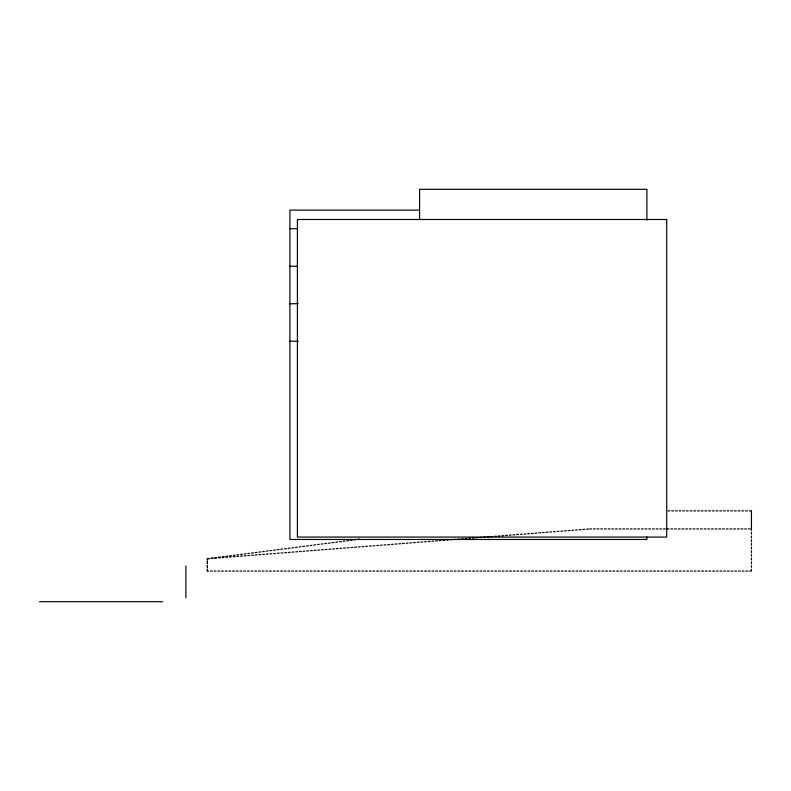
<?xml version="1.0" encoding="UTF-8"?>
<svg xmlns="http://www.w3.org/2000/svg" width="791" height="791" viewBox="0 0 791 791"><rect width="100%" height="100%" fill="white"/><g stroke="black" fill="none" stroke-linecap="round" stroke-linejoin="round"><path stroke-width="1.19" d="M207.361 571.062L207.361 569.213L207.361 571.062L208.587 571.062M207.361 558.753L207.361 559.988L207.361 558.753L209.21 558.604M207.588 558.723L209.417 558.486M211.256 558.248L213.086 558.021M214.915 557.784L216.744 557.546M218.573 557.309L220.412 557.072M222.241 556.834L224.071 556.607M225.9 556.37L227.739 556.132M229.568 555.895L231.397 555.658M233.226 555.42L235.056 555.193M236.895 554.956L238.724 554.718M240.553 554.481L242.382 554.244M244.221 554.007L246.05 553.769M247.88 553.542L249.709 553.305M251.538 553.067L253.377 552.83M255.206 552.593L257.035 552.355M258.865 552.128L260.704 551.891M262.533 551.653L264.362 551.416M266.191 551.179L268.02 550.941M269.86 550.714L271.689 550.477M273.518 550.239L275.347 550.002M277.186 549.765L279.015 549.527M280.845 549.3L282.674 549.063M284.503 548.825L286.342 548.588M288.171 548.351L290 548.114M291.83 547.886L293.669 547.649M295.498 547.412L297.327 547.174M299.156 546.937L300.985 546.7M302.824 546.462L304.654 546.235M306.483 545.998L308.312 545.76M310.151 545.523L311.98 545.286M313.809 545.048L315.639 544.821M317.468 544.584L319.307 544.346M321.136 544.109L322.965 543.872M324.794 543.635L326.634 543.407M328.463 543.17L330.292 542.933M332.121 542.695L333.95 542.458M335.789 542.221L337.619 541.993M339.448 541.756L341.277 541.519M343.116 541.281L344.945 541.044M346.774 540.807L348.604 540.579M350.433 540.342L352.272 540.105M354.101 539.867L355.93 539.63M357.759 539.393L359.598 539.165M211.049 558.466L212.888 558.317M214.727 558.179L216.566 558.031M218.405 557.892L220.254 557.744M222.093 557.606L223.932 557.457M225.771 557.319L227.61 557.171M229.459 557.032L231.298 556.884M233.137 556.745L234.976 556.597M236.816 556.459L238.655 556.31M240.504 556.172L242.343 556.024M244.182 555.885L246.021 555.737M247.86 555.598L249.709 555.45M251.548 555.302L253.387 555.163M255.226 555.015L257.065 554.877M258.904 554.728L260.753 554.59M262.592 554.442L264.431 554.303M266.27 554.155L268.109 554.016M269.958 553.868L271.797 553.73M273.637 553.581L275.476 553.443M277.315 553.295L279.164 553.156M281.003 553.008L282.842 552.869M284.681 552.721L286.52 552.583M288.359 552.434L290.208 552.286M292.047 552.148L293.886 551.999M295.725 551.861L297.564 551.713M299.413 551.574L301.252 551.426M303.091 551.287L304.93 551.139M306.77 551.001L308.609 550.852M310.458 550.714L312.297 550.566M314.136 550.427L315.975 550.279M317.814 550.14L319.663 549.992M321.502 549.854L323.341 549.705M325.18 549.567L327.019 549.419M328.868 549.27L330.707 549.132M332.546 548.984L334.385 548.845M336.224 548.697L338.064 548.558M339.912 548.41L341.752 548.272M343.591 548.123L345.43 547.985M347.269 547.837L349.118 547.698M350.957 547.55L352.796 547.412M354.635 547.263L356.474 547.125M358.313 546.977L360.162 546.838M362.001 546.69L363.84 546.551M365.679 546.403L367.518 546.265M369.367 546.116L371.206 545.968M373.045 545.83L374.885 545.681M376.724 545.543L378.563 545.394M380.412 545.256L382.251 545.108M384.09 544.969L385.929 544.821M387.768 544.683L389.617 544.534M391.456 544.396L393.295 544.248M395.134 544.109L396.973 543.961M398.822 543.822L400.661 543.674M402.5 543.536L404.339 543.387M406.179 543.249L408.018 543.101M409.867 542.952L411.706 542.814M413.545 542.666L415.384 542.527M417.223 542.379L419.072 542.24M420.911 542.092L422.75 541.954M424.589 541.805L426.428 541.667M428.267 541.519L430.116 541.38M431.955 541.232L433.794 541.093M435.633 540.945L437.472 540.807M439.321 540.658L441.16 540.52M443 540.372L444.839 540.233M446.678 540.085L448.517 539.946M450.366 539.798L452.205 539.65M454.044 539.511L455.883 539.363M457.722 539.225L459.571 539.076M461.41 538.938L463.249 538.79M465.088 538.651L466.927 538.503M468.776 538.364L470.615 538.216M472.454 538.078L474.293 537.929M476.133 537.791L477.972 537.643M479.821 537.504L481.66 537.356M483.499 537.218L485.338 537.069M487.177 536.931L489.026 536.782M490.865 536.634L492.704 536.496M494.543 536.347L496.382 536.209M498.221 536.061L500.07 535.922M501.909 535.774L503.748 535.636M505.587 535.487L507.427 535.349M509.275 535.2L511.115 535.062M512.954 534.914L514.793 534.775M516.632 534.627L518.471 534.489M520.32 534.34L522.159 534.202M523.998 534.054L525.837 533.915M527.676 533.767L529.525 533.618M531.364 533.48L533.203 533.332M535.042 533.193L536.881 533.045M538.73 532.907L540.569 532.758M542.408 532.62L544.248 532.472M546.087 532.333L547.926 532.185M549.775 532.046L551.614 531.898M553.453 531.76L555.292 531.611M557.131 531.473L558.98 531.325M560.819 531.186L562.658 531.038M564.497 530.899L566.336 530.751M568.175 530.613L570.024 530.464M571.863 530.316L573.702 530.178M575.541 530.029L577.381 529.891M579.23 529.743L581.069 529.604M582.908 529.456L584.747 529.317M586.586 529.169L588.425 529.031M419.586 210.129L289.911 210.129L289.911 539.472L646.9 539.472L646.9 537M289.911 228.698L297.317 228.698M289.911 266.221L297.278 266.221M289.911 303.744L298.207 303.744M289.911 341.257L298.207 341.257M667.99 510.877L669.839 510.877M671.688 510.877L673.527 510.877M675.376 510.877L677.225 510.877M679.073 510.877L680.913 510.877M682.762 510.877L684.611 510.877M686.459 510.877L688.299 510.877M690.148 510.877L691.996 510.877M693.845 510.877L695.685 510.877M697.533 510.877L699.382 510.877M701.231 510.877L703.07 510.877M704.919 510.877L706.768 510.877M708.617 510.877L710.456 510.877M712.305 510.877L714.154 510.877M716.003 510.877L717.842 510.877M719.691 510.877L721.54 510.877M723.389 510.877L725.228 510.877M727.077 510.877L728.926 510.877M730.775 510.877L732.614 510.877M734.463 510.877L736.312 510.877M738.161 510.877L740 510.877M741.849 510.877L743.698 510.877M745.547 510.877L747.386 510.877M749.235 510.877L751.084 510.877M589.651 528.932L591.5 528.932M593.349 528.932L595.188 528.932M597.037 528.932L598.886 528.932M600.735 528.932L602.574 528.932M604.423 528.932L606.272 528.932M608.121 528.932L609.96 528.932M611.809 528.932L613.658 528.932M615.507 528.932L617.346 528.932M619.195 528.932L621.044 528.932M622.893 528.932L624.732 528.932M626.581 528.932L628.43 528.932M630.279 528.932L632.118 528.932M633.967 528.932L635.816 528.932M637.665 528.932L639.504 528.932M641.353 528.932L643.202 528.932M645.051 528.932L646.89 528.932M648.739 528.932L650.588 528.932M652.437 528.932L654.276 528.932M656.125 528.932L657.974 528.932M659.823 528.932L661.662 528.932M663.511 528.932L665.36 528.932M667.208 528.932L669.048 528.932M670.897 528.932L672.745 528.932M674.594 528.932L676.434 528.932M678.283 528.932L680.131 528.932M681.98 528.932L683.82 528.932M685.668 528.932L687.517 528.932M689.366 528.932L691.205 528.932M693.054 528.932L694.903 528.932M696.752 528.932L698.591 528.932M700.44 528.932L702.289 528.932M704.138 528.932L705.977 528.932M707.826 528.932L709.675 528.932M711.524 528.932L713.363 528.932M715.212 528.932L717.061 528.932M718.91 528.932L720.749 528.932M722.598 528.932L724.447 528.932M726.296 528.932L728.135 528.932M729.984 528.932L731.833 528.932M733.682 528.932L735.521 528.932M737.37 528.932L739.219 528.932M741.068 528.932L742.907 528.932M744.756 528.932L746.605 528.932M748.454 528.932L750.293 528.932M210.426 571.062L212.275 571.062M214.124 571.062L215.973 571.062M217.812 571.062L219.661 571.062M221.51 571.062L223.359 571.062M225.198 571.062L227.047 571.062M228.896 571.062L230.745 571.062M232.584 571.062L234.433 571.062M236.282 571.062L238.131 571.062M239.97 571.062L241.819 571.062M243.668 571.062L245.517 571.062M247.356 571.062L249.205 571.062M251.054 571.062L252.902 571.062M254.742 571.062L256.591 571.062M258.439 571.062L260.288 571.062M262.128 571.062L263.976 571.062M265.825 571.062L267.674 571.062M269.513 571.062L271.362 571.062M273.211 571.062L275.06 571.062M276.899 571.062L278.748 571.062M280.597 571.062L282.446 571.062M284.285 571.062L286.134 571.062M287.983 571.062L289.832 571.062M291.671 571.062L293.52 571.062M295.369 571.062L297.218 571.062M299.057 571.062L300.906 571.062M302.755 571.062L304.604 571.062M306.443 571.062L308.292 571.062M310.141 571.062L311.99 571.062M313.829 571.062L315.678 571.062M317.527 571.062L319.376 571.062M321.215 571.062L323.064 571.062M324.913 571.062L326.762 571.062M328.601 571.062L330.45 571.062M332.299 571.062L334.148 571.062M335.987 571.062L337.836 571.062M339.685 571.062L341.534 571.062M343.373 571.062L345.222 571.062M347.071 571.062L348.92 571.062M350.759 571.062L352.608 571.062M354.457 571.062L356.306 571.062M358.145 571.062L359.994 571.062M361.843 571.062L363.692 571.062M365.531 571.062L367.38 571.062M369.229 571.062L371.078 571.062M372.917 571.062L374.766 571.062M376.615 571.062L378.464 571.062M380.303 571.062L382.152 571.062M384.001 571.062L385.85 571.062M387.689 571.062L389.538 571.062M391.387 571.062L393.236 571.062M395.075 571.062L396.924 571.062M398.773 571.062L400.622 571.062M402.461 571.062L404.31 571.062M406.159 571.062L408.008 571.062M409.847 571.062L411.696 571.062M413.545 571.062L415.394 571.062M417.233 571.062L419.082 571.062M420.931 571.062L422.78 571.062M424.619 571.062L426.468 571.062M428.317 571.062L430.166 571.062M432.005 571.062L433.854 571.062M435.703 571.062L437.552 571.062M439.391 571.062L441.24 571.062M443.089 571.062L444.938 571.062M446.777 571.062L448.626 571.062M450.475 571.062L452.323 571.062M454.163 571.062L456.012 571.062M457.86 571.062L459.709 571.062M461.549 571.062L463.397 571.062M465.246 571.062L467.095 571.062M468.934 571.062L470.783 571.062M472.632 571.062L474.481 571.062M476.32 571.062L478.169 571.062M480.018 571.062L481.867 571.062M483.706 571.062L485.555 571.062M487.404 571.062L489.253 571.062M491.092 571.062L492.941 571.062M494.79 571.062L496.639 571.062M498.478 571.062L500.327 571.062M502.176 571.062L504.025 571.062M505.864 571.062L507.713 571.062M509.562 571.062L511.411 571.062M513.25 571.062L515.099 571.062M516.948 571.062L518.797 571.062M520.636 571.062L522.485 571.062M524.334 571.062L526.183 571.062M528.022 571.062L529.871 571.062M531.72 571.062L533.569 571.062M535.408 571.062L537.257 571.062M539.106 571.062L540.955 571.062M542.794 571.062L544.643 571.062M546.492 571.062L548.341 571.062M550.18 571.062L552.029 571.062M553.878 571.062L555.727 571.062M557.566 571.062L559.415 571.062M561.264 571.062L563.113 571.062M564.952 571.062L566.801 571.062M568.65 571.062L570.499 571.062M572.338 571.062L574.187 571.062M576.036 571.062L577.885 571.062M579.724 571.062L581.573 571.062M583.422 571.062L585.271 571.062M587.11 571.062L588.959 571.062M590.808 571.062L592.657 571.062M594.496 571.062L596.345 571.062M598.194 571.062L600.043 571.062M601.882 571.062L603.731 571.062M605.58 571.062L607.429 571.062M609.268 571.062L611.117 571.062M612.966 571.062L614.815 571.062M616.654 571.062L618.503 571.062M620.352 571.062L622.201 571.062M624.04 571.062L625.889 571.062M627.738 571.062L629.587 571.062M631.426 571.062L633.275 571.062M635.124 571.062L636.973 571.062M638.812 571.062L640.661 571.062M642.51 571.062L644.358 571.062M646.198 571.062L648.047 571.062M649.895 571.062L651.744 571.062M653.584 571.062L655.432 571.062M657.281 571.062L659.13 571.062M660.969 571.062L662.818 571.062M664.667 571.062L666.516 571.062M668.355 571.062L670.204 571.062M672.053 571.062L673.902 571.062M675.741 571.062L677.59 571.062M679.439 571.062L681.288 571.062M683.127 571.062L684.976 571.062M686.825 571.062L688.674 571.062M690.513 571.062L692.362 571.062M694.211 571.062L696.06 571.062M697.899 571.062L699.748 571.062M701.597 571.062L703.446 571.062M705.285 571.062L707.134 571.062M708.983 571.062L710.832 571.062M712.671 571.062L714.52 571.062M716.369 571.062L718.218 571.062M720.057 571.062L721.906 571.062M723.755 571.062L725.604 571.062M727.443 571.062L729.292 571.062M731.141 571.062L732.99 571.062M734.829 571.062L736.678 571.062M738.527 571.062L740.376 571.062M742.215 571.062L744.064 571.062M745.913 571.062L747.762 571.062M749.601 571.062L751.45 571.062L751.45 569.213M39.55 601.694L162.649 601.694M751.45 510.877L751.45 511.975M751.45 512.311L751.45 515.673M751.45 516.009L751.45 519.361M751.45 519.697L751.45 523.059M751.45 523.395L751.45 526.747M751.45 527.083L751.45 530.445M751.45 532.284L751.45 534.133M751.45 535.982L751.45 537.831M751.45 539.67L751.45 541.519M751.45 543.368L751.45 545.217M751.45 547.056L751.45 548.905M751.45 550.754L751.45 552.602M751.45 554.442L751.45 556.291M751.45 558.139L751.45 559.988M751.45 561.828L751.45 563.676M751.45 565.525L751.45 567.374M646.9 220.086L646.9 189.306L419.586 189.306L419.586 219.414M185.895 566.059L185.895 597.808M207.361 565.525L207.361 567.374L207.361 565.525M207.361 561.828L207.361 563.676L207.361 561.828M666.714 219.493L297.416 219.493L297.416 537.069L666.714 537.069L666.714 219.493"/></g></svg>
